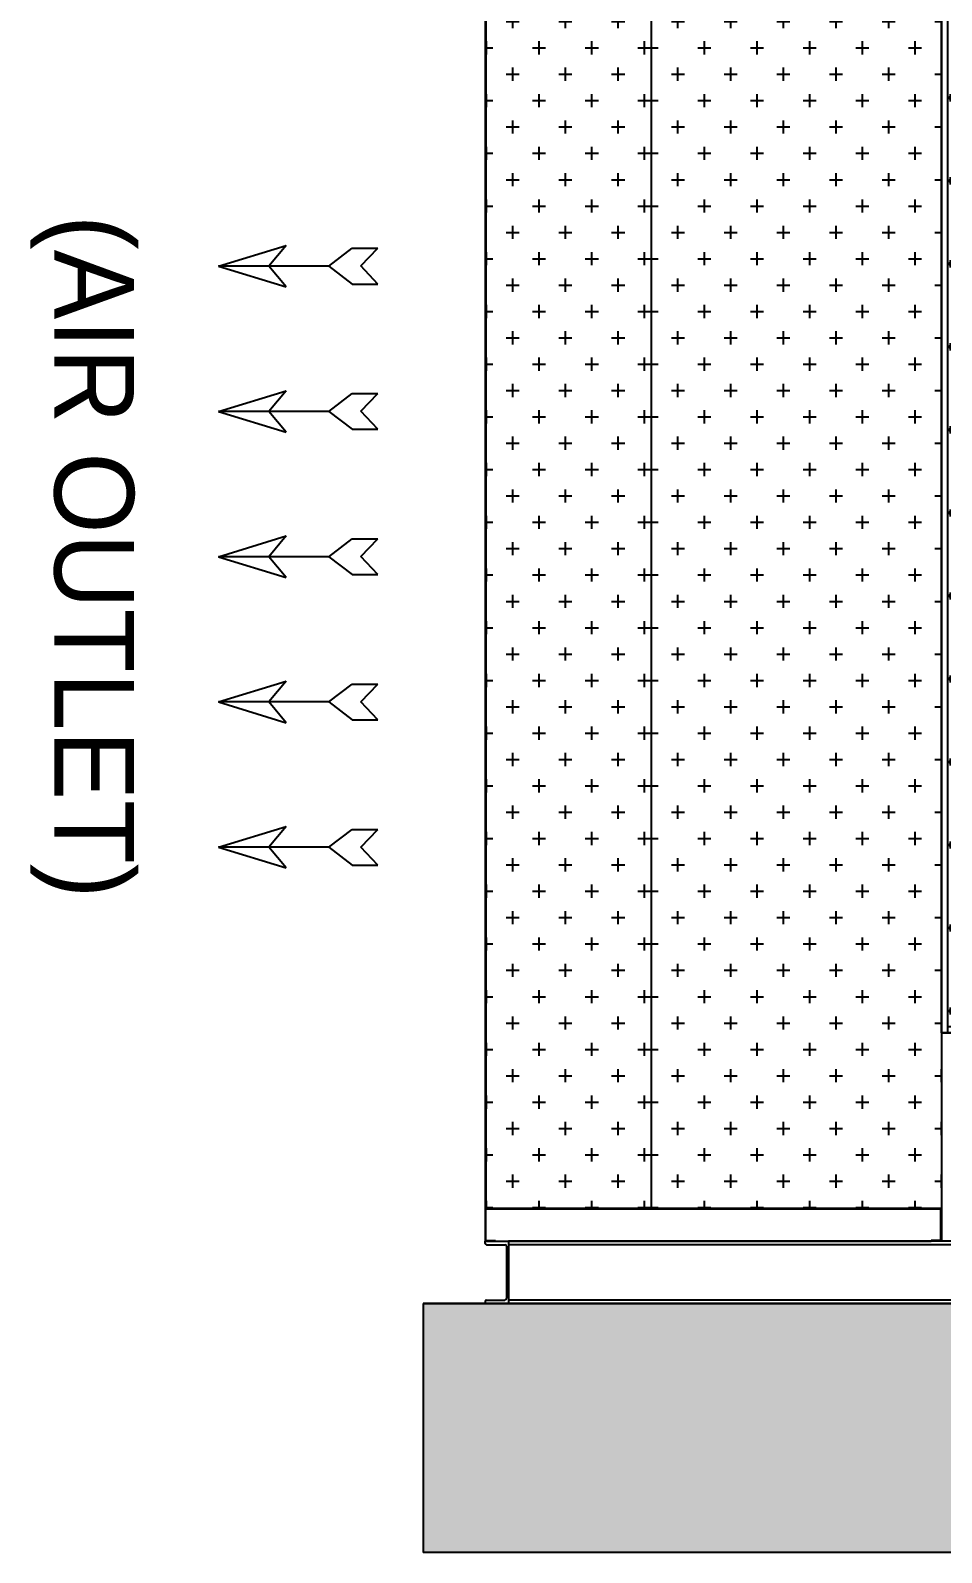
# Model space of a CAD drawing. Header units: millimetres. Extents: x 2711 to 34823, y 3042 to 25750.
# Drawn here: x 11666 to 13862, y 10099 to 13767 of the extents above; entities that cross this region are included whole.
import ezdxf
from ezdxf.enums import TextEntityAlignment as Align

# ---------------------------------------------------------------- set-up
doc = ezdxf.new("R2010")
doc.units = ezdxf.units.MM
doc.linetypes.add('CENTER', pattern=[2, 1.25, -0.25, 0.25, -0.25])
for name, color, linetype in [('center', 1, 'CENTER'), ('냉각탑_dim', 1, 'Continuous'), ('냉각탑_text', 3, 'Continuous'), ('냉각탑_찬넬방진', 1, 'Continuous')]:
    doc.layers.add(name, color=color, linetype=linetype)
doc.styles.add('돋움', font='Dotum.ttf')

# ---------------------------------------------------------------- blocks, each defined once
blk = doc.blocks.new('화살표 IN OUT')
at = {"layer": '냉각탑_dim'}
for p, q in [((-322.7, 43), (-383.9, 43)), ((-343.1, 0.5), (-383.9, 43)), ((-266.4, 0), (-322.7, 43)), ((-163.5, 50), (-121.5, 0)), ((0, 0), (-163.5, 50)), ((-383.9, -43), (-343.1, 0.5)), ((-266.4, 0), (-322.7, -43)), ((-266.4, 0), (0, 0)), ((-163.5, -50), (-121.5, 0)), ((0, 0), (-163.5, -50)), ((-322.7, -43), (-383.9, -43))]:
    blk.add_line(p, q, dxfattribs=at)
blk = doc.blocks.new('A$C7585302F')
for p, q in [((0, 9.5), (0, 2715.5)), ((0, 9.5), (0, 2715.5)), ((1100, 2715.5), (0, 2715.5)), ((0, 9.5), (0, 2715.5)), ((0, 9.5), (0, 2715.5)), ((0, 2715.5), (42, 2715.5)), ((15, 9.5), (15, 2715.5)), ((1085, 9.5), (1085, 2715.5)), ((1100, 9.5), (1100, 2715.5)), ((1100, 9.5), (1100, 2715.5)), ((1085, 2700.5), (15, 2700.5)), ((0, 39.5), (0, 9.5)), ((1100, 39.5), (1100, 9.5)), ((1100, 9.5), (0, 9.5)), ((0, 9.5), (42, 9.5)), ((985, 24.5), (15, 24.5)), ((985, 9.5), (985, 24.5)), ((1055, 11.5), (985, 11.5)), ((1055, 9.5), (1055, 24.5)), ((1085, 24.5), (1055, 24.5))]:
    blk.add_line(p, q)
for centre, radius in [((21, 2662.5), 4.5), ((21, 2662.5), 4.5), ((21, 2462.5), 3), ((21, 2262.5), 3), ((21, 2062.5), 3), ((21, 1862.5), 3), ((21, 1662.5), 3), ((21, 1462.5), 3), ((21, 1262.5), 3), ((21, 1062.5), 3), ((21, 862.5), 3), ((21, 662.5), 3), ((21, 462.5), 3), ((21, 262.5), 3), ((21, 62.5), 3)]:
    blk.add_circle(centre, radius)
at = {"layer": 'center'}
for p, q in [((50, 2723.5), (50, 2706.5)), ((250, 2723.5), (250, 2706.5)), ((450, 2723.5), (450, 2706.5)), ((650, 2723.5), (650, 2706.5)), ((850, 2723.5), (850, 2706.5)), ((1050, 2723.5), (1050, 2706.5)), ((29.5, 2662.5), (12.5, 2662.5)), ((21, 2671), (21, 2654)), ((29.5, 2462.5), (12.5, 2462.5)), ((21, 2471), (21, 2454)), ((29.5, 2262.5), (12.5, 2262.5)), ((21, 2271), (21, 2254)), ((29.5, 2062.5), (12.5, 2062.5)), ((21, 2071), (21, 2054)), ((21, 1871), (21, 1854)), ((29.5, 1862.5), (12.5, 1862.5)), ((29.5, 1662.5), (12.5, 1662.5)), ((21, 1671), (21, 1654)), ((21, 1471), (21, 1454)), ((29.5, 1462.5), (12.5, 1462.5)), ((29.5, 1262.5), (12.5, 1262.5)), ((21, 1271), (21, 1254)), ((21, 1071), (21, 1054)), ((29.5, 1062.5), (12.5, 1062.5)), ((29.5, 862.5), (12.5, 862.5)), ((21, 871), (21, 854)), ((29.5, 662.5), (12.5, 662.5)), ((21, 671), (21, 654)), ((29.5, 462.5), (12.5, 462.5)), ((21, 471), (21, 454)), ((29.5, 262.5), (12.5, 262.5)), ((21, 271), (21, 254)), ((29.5, 62.5), (12.5, 62.5)), ((21, 71), (21, 54)), ((50, 17), (50, 0)), ((250, 17), (250, 0)), ((450, 17), (450, 0)), ((650, 17), (650, 0)), ((850, 17), (850, 0)), ((1050, 17), (1050, 0))]:
    blk.add_line(p, q, dxfattribs=at)
blk = doc.blocks.new('1')
h = blk.add_hatch()
h.set_pattern_fill('CROSS', color=5, scale=10)
h.set_pattern_definition([(0, (-670447.65, 25345.246), (63.5, 63.5), [31.75, -95.25]), (90, (-670431.774, 25329.37), (-63.5, 63.5), [31.75, -95.25])])
h.paths.add_polyline_path([(13162.1, 14407.5), (12763.7, 14407.5), (12763.7, 10929.5), (13162.1, 10929.5)])
h = blk.add_hatch()
h.set_pattern_fill('CROSS', color=5, scale=10)
h.set_pattern_definition([(0, (-670049.25, 25345.246), (63.5, 63.5), [31.75, -95.25]), (90, (-670033.374, 25329.37), (-63.5, 63.5), [31.75, -95.25])])
h.paths.add_polyline_path([(13862.1, 14407.5), (13162.1, 14407.5), (13162.1, 10929.5), (13862.1, 10929.5)])
for p, q in [((12762.1, 14449.5), (12762.1, 10849.5)), ((13862.1, 14449.5), (13862.1, 10849.5)), ((12763.7, 14407.5), (12763.7, 10929.5)), ((13162.1, 14409.1), (13162.1, 10927.9)), ((12763.7, 10929.5), (13862.1, 10929.5)), ((12763.7, 10927.9), (13860.5, 10927.9)), ((12763.7, 10851.1), (12763.7, 10927.9)), ((13860.5, 10851.1), (13860.5, 10927.9)), ((12787.1, 10851.1), (12787.1, 10849.5)), ((12787.1, 10849.5), (13837.1, 10849.5)), ((13837.1, 10851.1), (13837.1, 10849.5))]:
    blk.add_line(p, q)
at = {"ltscale": 500}
for p, q in [((12762.1, 10849.5), (12787.1, 10849.5)), ((12763.7, 10851.1), (12787.1, 10851.1)), ((13860.5, 10851.1), (13837.1, 10851.1)), ((13862.1, 10849.5), (13837.1, 10849.5))]:
    blk.add_line(p, q, dxfattribs=at)
at = {"layer": '냉각탑_찬넬방진', "ltscale": 150}
for p, q in [((12762.1, 10844.5), (12762.1, 10849.5)), ((12762.1, 10849.5), (12818.5, 10849.5)), ((12765.4, 10841.1), (12809.5, 10841.1)), ((12812.9, 10837.6), (12812.9, 10711.2)), ((12818.5, 10849.5), (12818.5, 10699.5)), ((12762.1, 10704.4), (12762.1, 10699.5)), ((12765.4, 10707.8), (12809.5, 10707.8))]:
    blk.add_line(p, q, dxfattribs=at)
at = {"layer": '냉각탑_찬넬방진', "ltscale": 30}
for p, q in [((16261.6, 10849.4), (12818.5, 10849.4)), ((16261.6, 10841), (12818.5, 10841)), ((19905.6, 10707.8), (12818.5, 10707.8))]:
    blk.add_line(p, q, dxfattribs=at)
at = {"layer": '냉각탑_찬넬방진', "ltscale": 150}
for centre, start, end in [((12765.4, 10844.5), 180, 270), ((12809.5, 10837.7), 0, 90), ((12809.5, 10711.2), 270, 0), ((12765.4, 10704.4), 90, 180)]:
    blk.add_arc(centre, 3.39, start, end, dxfattribs=at)
at = {"color": 7}
blk.add_blockref('A$C7585302F', (13862.1, 11342), dxfattribs=at)

msp = doc.modelspace()

# ---------------------------------------------------------------- hatches: boundary and pattern name
h = msp.add_hatch()
h.set_pattern_fill('AR-CONC', color=4)
h.set_pattern_definition([(50, (-315267.93, -191609.87), (182.18467, -15.939086), [19.05, -209.55]), (355, (-315267.93, -191609.87), (-35.24342, 191.056845), [15.24, -167.64058]), (100.451445, (-315252.75, -191611.2), (146.94125, 175.11775), [16.19001, -178.090245]), (46.1842, (-315267.93, -191559.07), (271.07904, -42.04233), [28.575, -314.325]), (96.63556, (-315245.34, -191562.57), (237.40413, 247.42612), [24.28502, -267.1356]), (351.18415, (-315267.93, -191559.07), (237.40413, 247.42612), [22.85997, -251.45973]), (21, (-315242.53, -191571.77), (151.61439, -102.2652), [19.05, -209.55]), (326, (-315242.53, -191571.77), (61.80203, 184.18797), [15.24, -167.64]), (71.451445, (-315229.9, -191580.3), (213.41642, 81.92277), [16.19001, -178.08994]), (37.5, (-315267.934, -191609.87), (3.088603, 84.555039), [0, -165.608, 0, -170.18, 0, -168.275]), (7.5, (-315267.93, -191609.87), (66.819663, 100.180575), [0, -97.028, 0, -161.798, 0, -64.135]), (327.5, (-315324.576, -191609.87), (135.590595, -5.728744), [0, -63.5, 0, -198.12, 0, -262.89]), (317.5, (-315349.98, -191609.87), (148.12918, 25.42649), [0, -82.55, 0, -131.572, 0, -186.69])])
h.paths.add_polyline_path([(12612.1, 10099.5), (20112.1, 10099.5), (20112.1, 10699.5), (12612.1, 10699.4)])

# ---------------------------------------------------------------- linework, layer by layer
at = {"ltscale": 500}
msp.add_line((12612.1, 10699.4), (12612.1, 10099.5), dxfattribs=at)
at = {"ltscale": 500, "elevation": 0}
msp.add_lwpolyline([(12612.1, 10699.5), (20112.1, 10699.5), (20112.1, 10099.5), (12612.1, 10099.5)], dxfattribs=at)
at = {"layer": '냉각탑_찬넬방진', "ltscale": 30}
msp.add_line((19905.6, 10699.4), (12612.1, 10699.4), dxfattribs=at)

# ---------------------------------------------------------------- block references
msp.add_blockref('1', (0, 0))
at = {"layer": '냉각탑_dim', "xscale": -1}
for p in [(12118.9, 13198.9), (12118.9, 12848.9), (12118.9, 12498.9), (12118.9, 12148.9), (12118.9, 11798.9)]:
    msp.add_blockref('화살표 IN OUT', p, dxfattribs=at)

# ---------------------------------------------------------------- texts
at = {"layer": '냉각탑_text', "style": '돋움'}
msp.add_text('(AIR OUTLET)', height=192, rotation=270, dxfattribs=at).set_placement((11819.5, 12498.9), align=Align.MIDDLE_CENTER)

doc.saveas('drawing.dxf')
